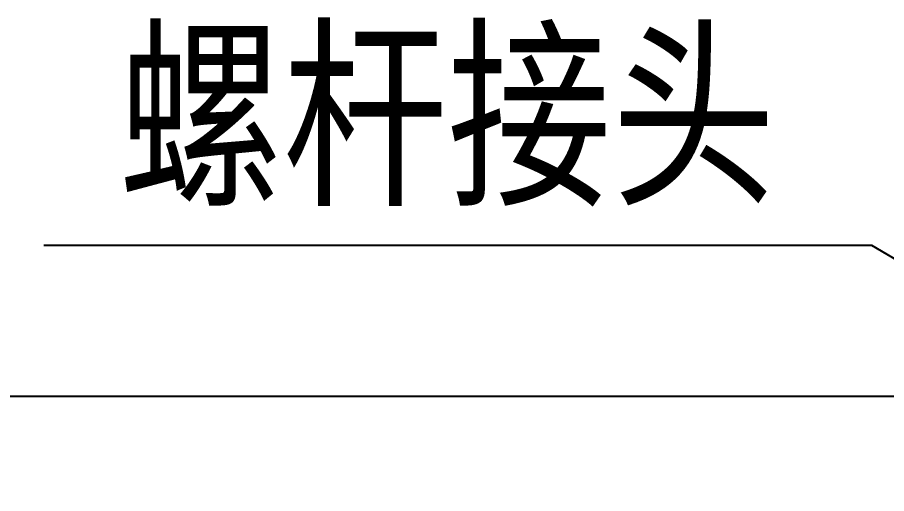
# Model space of a CAD drawing. Extents: x -976302 to -776254, y 5665 to 231437.
# Drawn here: x -801507 to -799776, y 90473 to 91422 of the extents above; entities that cross this region are included whole.
import ezdxf

# ---------------------------------------------------------------- set-up
doc = ezdxf.new("R2010")
doc.units = 0
doc.header["$LTSCALE"] = 1000
doc.header["$MEASUREMENT"] = 0
doc.layers.add('暖通', color=7, linetype='Continuous')
doc.styles.add('-黑体', font='simhei.ttf', dxfattribs={"width": 0.8})
doc.styles.get("Standard").update_dxf_attribs({"font": 'gbenor.shx', "bigfont": 'gbcbig.shx'})
doc.dimstyles.get("Standard").update_dxf_attribs({"dimscale": 100, "dimtxt": 3.5, "dimasz": 1, "dimexe": 2.5, "dimexo": 3, "dimgap": 1.5, "dimtad": 1, "dimdec": 0, "dimzin": 0, "dimdsep": 46, "dimtxsty": 'Standard', "dimblk": 'ARCHTICK', "dimcen": 0.09, "dimadec": 0, "dimazin": 0, "dimtfac": 1, "dimtdec": 0, "dimtix": 1, "dimtmove": 2, "dimatfit": 3, "dimfxl": 1, "dimtolj": 1, "dimtzin": 0, "dimarcsym": 0})

# ---------------------------------------------------------------- blocks, each defined once
blk = doc.blocks.new('_ArchTick')
at = {"color": 0, "linetype": 'ByBlock', "const_width": 0.4}
blk.add_lwpolyline([(-0.5, -0.5), (0.5, 0.5)], dxfattribs=at)

msp = doc.modelspace()

# ---------------------------------------------------------------- linework, layer by layer
at = {"layer": '暖通', "color": 7}
for p, q in [((-799805.1, 90968), (-801454, 90968)), ((-799805.1, 90968), (-801454, 90968)), ((-805940.1, 90667.2), (-795084, 90667.2)), ((-805940.1, 90667.2), (-795084, 90667.2))]:
    msp.add_line(p, q, dxfattribs=at)

# ---------------------------------------------------------------- texts
at = {"layer": '暖通', "color": 7, "style": '-黑体', "width": 0.8}
msp.add_text('螺杆接头', height=300, rotation=0, dxfattribs=at).set_placement((-801305.5, 91078.7))
msp.add_text('螺杆接头', height=300, rotation=0, dxfattribs=at).set_placement((-801305.5, 91078.7))

# ---------------------------------------------------------------- leaders
at = {"layer": '暖通', "color": 7}
msp.add_leader([(-798972.5, 90473), (-799805.1, 90968)], dimstyle='Standard', override={"dimgap": 100, "dimtad": 0}, dxfattribs=at)

doc.saveas('drawing.dxf')
